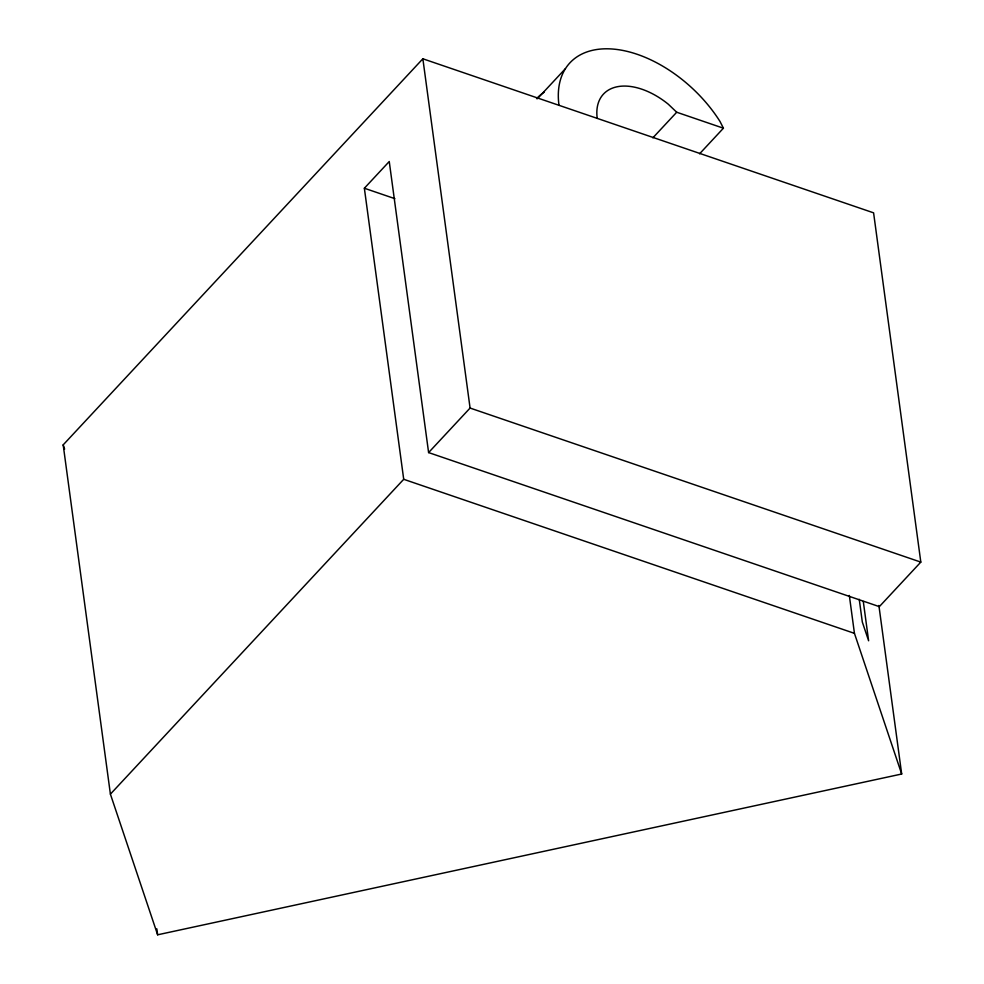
<?xml version="1.0" encoding="UTF-8"?>
<svg xmlns="http://www.w3.org/2000/svg" width="984" height="984" viewBox="0 0 984 984"><rect width="100%" height="100%" fill="white"/><g stroke="black" fill="none" stroke-linecap="round" stroke-linejoin="round"><path stroke-width="1.48" d="M110.405 794.137L63.185 444.866L422.862 58.782L873.595 212.839L920.815 562.11L879.339 606.636L428.606 452.578L389.246 161.524L364.363 188.239L403.711 479.294L110.405 794.137L157.637 934.8L901.676 774.014L878.884 605.455M537.436 98.707L565.431 68.646M652.859 137.834L676.709 112.237L723.424 128.203L699.575 153.811M428.606 452.578L470.081 408.053L422.862 58.782M364.363 188.239L394.892 198.67M470.081 408.053L920.815 562.11M403.711 479.294L854.444 633.352L901.676 774.014M676.709 112.237L668.271 104.193A61.168 37.035 43 0 0 597.226 118.388M723.424 128.203L720.005 121.475A107.035 64.809 43 0 0 614.483 49.2A107.035 64.809 43 0 0 558.986 105.313M63.185 444.866L64.612 449.122M863.3 601.47L868.614 640.781L862.316 622.023L859.241 599.293M849.327 595.443L854.444 633.352M156.825 928.834L157.637 934.8M536.551 98.646A107.035 64.809 43 0 1 544.152 92.238"/></g></svg>
